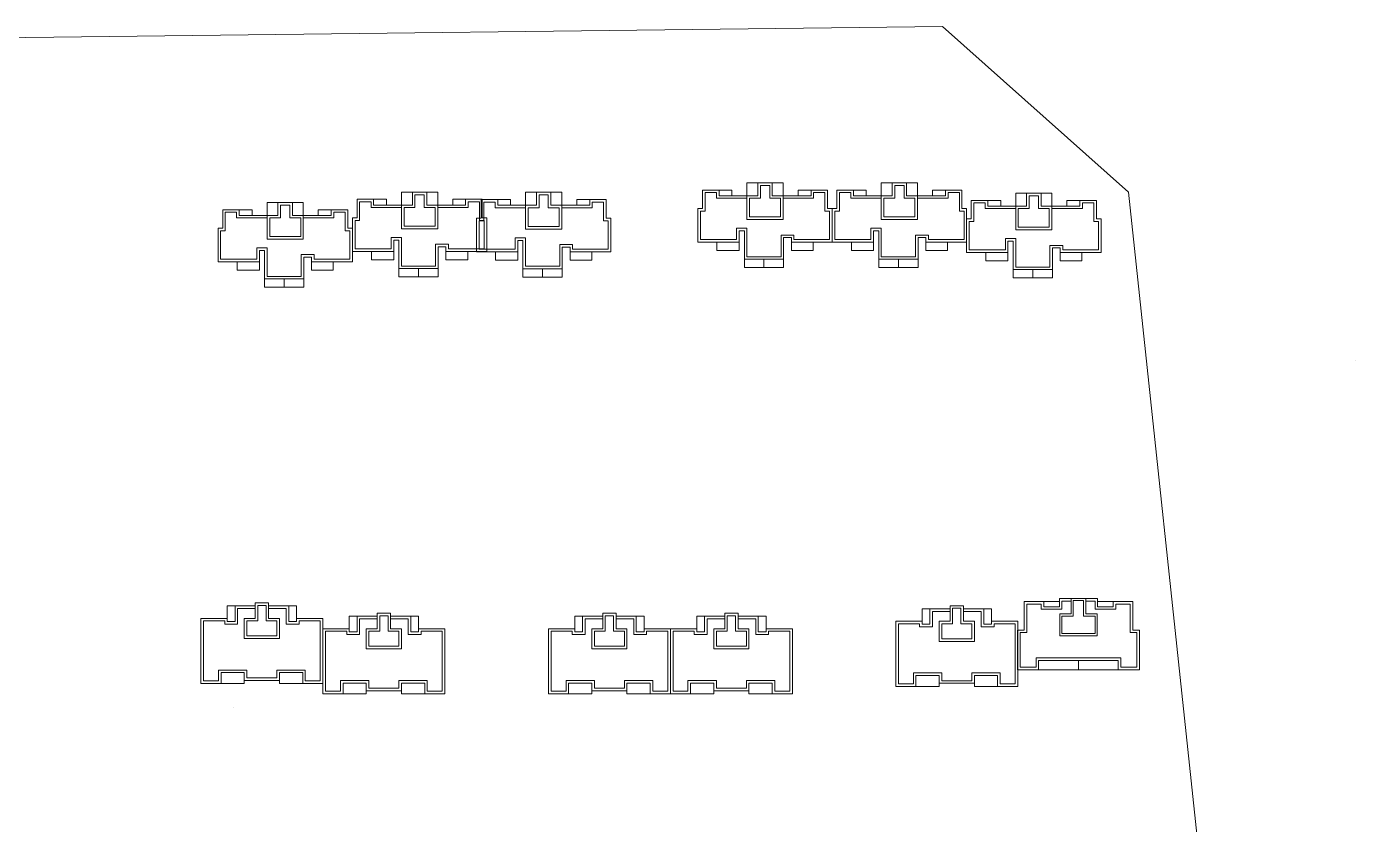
# Model space of a CAD drawing. Extents: x 65861 to 180383, y -19954 to 24543.
# Drawn here: x 122762 to 125333, y -10689 to -9145 of the extents above; entities that cross this region are included whole.
import ezdxf

# ---------------------------------------------------------------- set-up
doc = ezdxf.new("R2010")
doc.units = 0
doc.header["$LTSCALE"] = 1000
doc.header["$MEASUREMENT"] = 0
doc.layers.add('140', color=2, linetype='Continuous', lineweight=5)
doc.layers.add('DingDianTu', color=5, linetype='Continuous', lineweight=0)

# ---------------------------------------------------------------- blocks, each defined once
blk = doc.blocks.new('dafasfd')
at = {"layer": 'DingDianTu', "color": 7, "const_width": 100}
blk.add_lwpolyline([(36368038, 16363912), (36368954, 16361479), (36372042, 16362641), (36374261, 16356745), (36369114, 16354807), (36369537, 16353684), (36361113, 16350514), (36359352, 16355194), (36360288, 16355546), (36359830, 16356763), (36358894, 16356410), (36357556, 16359967)], close=True, dxfattribs=at)
for points in [[(36363546, 16362221), (36362876, 16363999), (36359039, 16362555), (36359708, 16360777)], [(36371734, 16355794), (36372686, 16353267), (36369878, 16352210), (36369350, 16353614)]]:
    blk.add_lwpolyline(points, dxfattribs=at)
at = {"layer": 'DingDianTu', "color": 7}
for points in [[(36369878, 16352210), (36361642, 16349110), (36361113, 16350514)], [(36368038, 16363912), (36371127, 16365074), (36372042, 16362641)]]:
    blk.add_lwpolyline(points, dxfattribs=at)
blk = doc.blocks.new('*E54')
at = {"layer": 'DingDianTu', "color": 7, "xscale": 0.001000002024510444, "yscale": 0.001000000163912773, "zscale": 0.001, "rotation": 339.3761177849276}
blk.add_blockref('dafasfd', (22613, -20413), dxfattribs=at)
blk = doc.blocks.new('*E53')
at = {"layer": 'DingDianTu', "color": 7, "xscale": 0.001000002024510444, "yscale": 0.001000000163912773, "zscale": 0.001, "rotation": 339.3761177849276}
blk.add_blockref('dafasfd', (22613, -20413), dxfattribs=at)

msp = doc.modelspace()

# ---------------------------------------------------------------- linework, layer by layer
at = {"layer": '140', "color": 7}
for p, q in [((124533.6, -9145.5), (120739.4, -9191.2)), ((124894, -9465.7), (124533.6, -9145.5)), ((124155.5, -9472.6), (124155.5, -9447.6)), ((124155.5, -9447.6), (124176.5, -9447.6)), ((124176.5, -9472.6), (124176.5, -9447.6)), ((124176.5, -9447.6), (124204.5, -9447.6)), ((124199.5, -9452.6), (124181.5, -9452.6)), ((124181.5, -9452.6), (124181.5, -9477.6)), ((124199.5, -9477.6), (124199.5, -9452.6)), ((124204.5, -9447.6), (124204.5, -9472.6)), ((124204.5, -9447.6), (124225.5, -9447.6)), ((124225.5, -9447.6), (124225.5, -9472.6)), ((124415.5, -9472.6), (124415.5, -9447.6)), ((124415.5, -9447.6), (124436.5, -9447.6)), ((124436.5, -9472.6), (124436.5, -9447.6)), ((124436.5, -9447.6), (124464.5, -9447.6)), ((124459.5, -9452.6), (124441.5, -9452.6)), ((124441.5, -9452.6), (124441.5, -9477.6)), ((124459.5, -9477.6), (124459.5, -9452.6)), ((124464.5, -9447.6), (124464.5, -9472.6)), ((124464.5, -9447.6), (124485.5, -9447.6)), ((124485.5, -9447.6), (124485.5, -9472.6)), ((123227.3, -9510.6), (123227.3, -9485.6)), ((123227.3, -9485.6), (123248.3, -9485.6)), ((123248.3, -9510.6), (123248.3, -9485.6)), ((123248.3, -9485.6), (123276.3, -9485.6)), ((123276.3, -9485.6), (123276.3, -9510.6)), ((123276.3, -9485.6), (123297.3, -9485.6)), ((123297.3, -9485.6), (123297.3, -9510.6)), ((123401.3, -9479.6), (123433.3, -9479.6)), ((123401.3, -9515.6), (123401.3, -9479.6)), ((123406.3, -9520.6), (123406.3, -9484.6)), ((123406.3, -9484.6), (123428.3, -9484.6)), ((123428.3, -9484.6), (123428.3, -9495.6)), ((123433.3, -9479.6), (123433.3, -9490.6)), ((123433.3, -9479.6), (123458.3, -9479.6)), ((123458.3, -9479.6), (123458.3, -9490.6)), ((123487.3, -9490.6), (123487.3, -9465.6)), ((123487.3, -9465.6), (123508.3, -9465.6)), ((123508.3, -9490.6), (123508.3, -9465.6)), ((123508.3, -9465.6), (123536.3, -9465.6)), ((123531.3, -9470.6), (123513.3, -9470.6)), ((123513.3, -9470.6), (123513.3, -9495.6)), ((123531.3, -9495.6), (123531.3, -9470.6)), ((123536.3, -9465.6), (123536.3, -9490.6)), ((123536.3, -9465.6), (123557.3, -9465.6)), ((123557.3, -9465.6), (123557.3, -9490.6)), ((123586.3, -9490.6), (123586.3, -9479.6)), ((123586.3, -9479.6), (123611.3, -9479.6)), ((123611.3, -9490.6), (123611.3, -9479.6)), ((123611.3, -9479.6), (123643.3, -9479.6)), ((123616.3, -9495.6), (123616.3, -9484.6)), ((123616.3, -9484.6), (123638.3, -9484.6)), ((123638.3, -9484.6), (123638.3, -9520.6)), ((123641.3, -9480), (123673.3, -9480)), ((123641.3, -9516), (123641.3, -9480)), ((123643.3, -9479.6), (123643.3, -9515.6)), ((123646.3, -9521), (123646.3, -9485)), ((123646.3, -9485), (123668.3, -9485)), ((123668.3, -9485), (123668.3, -9496)), ((123673.3, -9480), (123673.3, -9491)), ((123673.3, -9480), (123698.3, -9480)), ((123698.3, -9480), (123698.3, -9491)), ((123727.3, -9491), (123727.3, -9466)), ((123727.3, -9466), (123748.3, -9466)), ((123748.3, -9491), (123748.3, -9466)), ((123748.3, -9466), (123776.3, -9466)), ((123771.3, -9471), (123753.3, -9471)), ((123753.3, -9471), (123753.3, -9496)), ((123771.3, -9496), (123771.3, -9471)), ((123776.3, -9466), (123776.3, -9491)), ((123776.3, -9466), (123797.3, -9466)), ((123797.3, -9466), (123797.3, -9491)), ((123826.3, -9491), (123826.3, -9480)), ((123826.3, -9480), (123851.3, -9480)), ((123851.3, -9491), (123851.3, -9480)), ((123851.3, -9480), (123883.3, -9480)), ((123856.3, -9496), (123856.3, -9485)), ((123856.3, -9485), (123878.3, -9485)), ((123878.3, -9485), (123878.3, -9521)), ((123883.3, -9480), (123883.3, -9516)), ((124069.5, -9461.6), (124101.5, -9461.6)), ((124069.5, -9497.6), (124069.5, -9461.6)), ((124074.5, -9502.6), (124074.5, -9466.6)), ((124074.5, -9466.6), (124096.5, -9466.6)), ((124096.5, -9466.6), (124096.5, -9477.6)), ((124096.5, -9477.6), (124155.5, -9477.6)), ((124101.5, -9461.6), (124101.5, -9472.6)), ((124101.5, -9461.6), (124126.5, -9461.6)), ((124101.5, -9472.6), (124176.5, -9472.6)), ((124126.5, -9461.6), (124126.5, -9472.6)), ((124155.5, -9472.6), (124155.5, -9518.6)), ((124160.5, -9477.6), (124160.5, -9513.6)), ((124181.5, -9477.6), (124160.5, -9477.6)), ((124220.5, -9477.6), (124199.5, -9477.6)), ((124204.5, -9472.6), (124279.5, -9472.6)), ((124220.5, -9513.6), (124220.5, -9477.6)), ((124225.5, -9518.6), (124225.5, -9472.6)), ((124225.5, -9477.6), (124284.5, -9477.6)), ((124254.5, -9472.6), (124254.5, -9461.6)), ((124254.5, -9461.6), (124279.5, -9461.6)), ((124279.5, -9472.6), (124279.5, -9461.6)), ((124279.5, -9461.6), (124311.5, -9461.6)), ((124284.5, -9477.6), (124284.5, -9466.6)), ((124284.5, -9466.6), (124306.5, -9466.6)), ((124306.5, -9466.6), (124306.5, -9502.6)), ((124311.5, -9461.6), (124311.5, -9497.6)), ((124329.5, -9461.6), (124361.5, -9461.6)), ((124329.5, -9497.6), (124329.5, -9461.6)), ((124334.5, -9502.6), (124334.5, -9466.6)), ((124334.5, -9466.6), (124356.5, -9466.6)), ((124356.5, -9466.6), (124356.5, -9477.6)), ((124356.5, -9477.6), (124415.5, -9477.6)), ((124361.5, -9461.6), (124361.5, -9472.6)), ((124361.5, -9461.6), (124386.5, -9461.6)), ((124361.5, -9472.6), (124436.5, -9472.6)), ((124386.5, -9461.6), (124386.5, -9472.6)), ((124415.5, -9472.6), (124415.5, -9518.6)), ((124420.5, -9477.6), (124420.5, -9513.6)), ((124441.5, -9477.6), (124420.5, -9477.6)), ((124480.5, -9477.6), (124459.5, -9477.6)), ((124464.5, -9472.6), (124539.5, -9472.6)), ((124480.5, -9513.6), (124480.5, -9477.6)), ((124485.5, -9518.6), (124485.5, -9472.6)), ((124485.5, -9477.6), (124544.5, -9477.6)), ((124514.5, -9472.6), (124514.5, -9461.6)), ((124514.5, -9461.6), (124539.5, -9461.6)), ((124539.5, -9472.6), (124539.5, -9461.6)), ((124539.5, -9461.6), (124571.5, -9461.6)), ((124544.5, -9477.6), (124544.5, -9466.6)), ((124544.5, -9466.6), (124566.5, -9466.6)), ((124566.5, -9466.6), (124566.5, -9502.6)), ((124571.5, -9461.6), (124571.5, -9497.6)), ((124589.5, -9481.6), (124621.5, -9481.6)), ((124589.5, -9517.6), (124589.5, -9481.6)), ((124621.5, -9481.6), (124621.5, -9492.6)), ((124621.5, -9481.6), (124646.5, -9481.6)), ((124646.5, -9481.6), (124646.5, -9492.6)), ((124675.5, -9492.6), (124675.5, -9467.6)), ((124675.5, -9467.6), (124696.5, -9467.6)), ((124696.5, -9492.6), (124696.5, -9467.6)), ((124696.5, -9467.6), (124724.5, -9467.6)), ((124719.5, -9472.6), (124701.5, -9472.6)), ((124701.5, -9472.6), (124701.5, -9497.6)), ((124719.5, -9497.6), (124719.5, -9472.6)), ((124724.5, -9467.6), (124724.5, -9492.6)), ((124724.5, -9467.6), (124745.5, -9467.6)), ((124745.5, -9467.6), (124745.5, -9492.6)), ((124774.5, -9492.6), (124774.5, -9481.6)), ((124774.5, -9481.6), (124799.5, -9481.6)), ((124799.5, -9492.6), (124799.5, -9481.6)), ((124799.5, -9481.6), (124831.5, -9481.6)), ((124831.5, -9481.6), (124831.5, -9517.6)), ((125302.5, -13320), (124894, -9465.7)), ((123141.3, -9499.6), (123173.3, -9499.6)), ((123141.3, -9535.6), (123141.3, -9499.6)), ((123146.3, -9540.6), (123146.3, -9504.6)), ((123146.3, -9504.6), (123168.3, -9504.6)), ((123168.3, -9504.6), (123168.3, -9515.6)), ((123173.3, -9499.6), (123173.3, -9510.6)), ((123173.3, -9499.6), (123198.3, -9499.6)), ((123173.3, -9510.6), (123248.3, -9510.6)), ((123198.3, -9499.6), (123198.3, -9510.6)), ((123227.3, -9510.6), (123227.3, -9556.6)), ((123271.3, -9490.6), (123253.3, -9490.6)), ((123253.3, -9490.6), (123253.3, -9515.6)), ((123271.3, -9515.6), (123271.3, -9490.6)), ((123276.3, -9510.6), (123351.3, -9510.6)), ((123297.3, -9556.6), (123297.3, -9510.6)), ((123326.3, -9510.6), (123326.3, -9499.6)), ((123326.3, -9499.6), (123351.3, -9499.6)), ((123351.3, -9510.6), (123351.3, -9499.6)), ((123351.3, -9499.6), (123383.3, -9499.6)), ((123356.3, -9515.6), (123356.3, -9504.6)), ((123356.3, -9504.6), (123378.3, -9504.6)), ((123378.3, -9504.6), (123378.3, -9540.6)), ((123383.3, -9499.6), (123383.3, -9535.6)), ((123428.3, -9495.6), (123487.3, -9495.6)), ((123433.3, -9490.6), (123508.3, -9490.6)), ((123487.3, -9490.6), (123487.3, -9536.6)), ((123492.3, -9495.6), (123492.3, -9531.6)), ((123513.3, -9495.6), (123492.3, -9495.6)), ((123552.3, -9495.6), (123531.3, -9495.6)), ((123536.3, -9490.6), (123611.3, -9490.6)), ((123552.3, -9531.6), (123552.3, -9495.6)), ((123557.3, -9536.6), (123557.3, -9490.6)), ((123557.3, -9495.6), (123616.3, -9495.6)), ((123668.3, -9496), (123727.3, -9496)), ((123673.3, -9491), (123748.3, -9491)), ((123727.3, -9491), (123727.3, -9537)), ((123732.3, -9496), (123732.3, -9532)), ((123753.3, -9496), (123732.3, -9496)), ((123792.3, -9496), (123771.3, -9496)), ((123776.3, -9491), (123851.3, -9491)), ((123792.3, -9532), (123792.3, -9496)), ((123797.3, -9537), (123797.3, -9491)), ((123797.3, -9496), (123856.3, -9496)), ((124060.5, -9562.6), (124060.5, -9497.6)), ((124060.5, -9497.6), (124069.5, -9497.6)), ((124065.5, -9557.6), (124065.5, -9502.6)), ((124065.5, -9502.6), (124074.5, -9502.6)), ((124306.5, -9502.6), (124315.5, -9502.6)), ((124311.5, -9497.6), (124320.5, -9497.6)), ((124315.5, -9502.6), (124315.5, -9557.6)), ((124320.5, -9562.6), (124320.5, -9497.6)), ((124320.5, -9497.6), (124329.5, -9497.6)), ((124320.5, -9497.6), (124320.5, -9562.6)), ((124325.5, -9557.6), (124325.5, -9502.6)), ((124325.5, -9502.6), (124334.5, -9502.6)), ((124566.5, -9502.6), (124575.5, -9502.6)), ((124571.5, -9497.6), (124580.5, -9497.6)), ((124575.5, -9502.6), (124575.5, -9557.6)), ((124580.5, -9497.6), (124580.5, -9562.6)), ((124594.5, -9522.6), (124594.5, -9486.6)), ((124594.5, -9486.6), (124616.5, -9486.6)), ((124616.5, -9486.6), (124616.5, -9497.6)), ((124616.5, -9497.6), (124675.5, -9497.6)), ((124621.5, -9492.6), (124696.5, -9492.6)), ((124675.5, -9492.6), (124675.5, -9538.6)), ((124680.5, -9497.6), (124680.5, -9533.6)), ((124701.5, -9497.6), (124680.5, -9497.6)), ((124740.5, -9497.6), (124719.5, -9497.6)), ((124724.5, -9492.6), (124799.5, -9492.6)), ((124740.5, -9533.6), (124740.5, -9497.6)), ((124745.5, -9538.6), (124745.5, -9492.6)), ((124745.5, -9497.6), (124804.5, -9497.6)), ((124804.5, -9497.6), (124804.5, -9486.6)), ((124804.5, -9486.6), (124826.5, -9486.6)), ((124826.5, -9486.6), (124826.5, -9522.6)), ((123132.3, -9600.6), (123132.3, -9535.6)), ((123132.3, -9535.6), (123141.3, -9535.6)), ((123168.3, -9515.6), (123227.3, -9515.6)), ((123232.3, -9515.6), (123232.3, -9551.6)), ((123253.3, -9515.6), (123232.3, -9515.6)), ((123292.3, -9515.6), (123271.3, -9515.6)), ((123292.3, -9551.6), (123292.3, -9515.6)), ((123297.3, -9515.6), (123356.3, -9515.6)), ((123383.3, -9535.6), (123392.3, -9535.6)), ((123392.3, -9580.6), (123392.3, -9515.6)), ((123392.3, -9515.6), (123401.3, -9515.6)), ((123392.3, -9535.6), (123392.3, -9600.6)), ((123397.3, -9575.6), (123397.3, -9520.6)), ((123397.3, -9520.6), (123406.3, -9520.6)), ((123487.3, -9536.6), (123557.3, -9536.6)), ((123492.3, -9531.6), (123552.3, -9531.6)), ((123632.3, -9581), (123632.3, -9516)), ((123632.3, -9516), (123641.3, -9516)), ((123637.3, -9576), (123637.3, -9521)), ((123637.3, -9521), (123646.3, -9521)), ((123638.3, -9520.6), (123647.3, -9520.6)), ((123643.3, -9515.6), (123652.3, -9515.6)), ((123647.3, -9520.6), (123647.3, -9575.6)), ((123652.3, -9515.6), (123652.3, -9580.6)), ((123727.3, -9537), (123797.3, -9537)), ((123732.3, -9532), (123792.3, -9532)), ((123878.3, -9521), (123887.3, -9521)), ((123883.3, -9516), (123892.3, -9516)), ((123887.3, -9521), (123887.3, -9576)), ((123892.3, -9516), (123892.3, -9581)), ((124155.5, -9535.6), (124135.5, -9535.6)), ((124135.5, -9535.6), (124135.5, -9557.6)), ((124155.5, -9518.6), (124225.5, -9518.6)), ((124155.5, -9590.6), (124155.5, -9535.6)), ((124160.5, -9513.6), (124220.5, -9513.6)), ((124415.5, -9535.6), (124395.5, -9535.6)), ((124395.5, -9535.6), (124395.5, -9557.6)), ((124415.5, -9518.6), (124485.5, -9518.6)), ((124415.5, -9590.6), (124415.5, -9535.6)), ((124420.5, -9513.6), (124480.5, -9513.6)), ((124580.5, -9582.6), (124580.5, -9517.6)), ((124580.5, -9517.6), (124589.5, -9517.6)), ((124585.5, -9577.6), (124585.5, -9522.6)), ((124585.5, -9522.6), (124594.5, -9522.6)), ((124680.5, -9533.6), (124740.5, -9533.6)), ((124826.5, -9522.6), (124835.5, -9522.6)), ((124831.5, -9517.6), (124840.5, -9517.6)), ((124835.5, -9522.6), (124835.5, -9577.6)), ((124840.5, -9517.6), (124840.5, -9582.6)), ((123137.3, -9595.6), (123137.3, -9540.6)), ((123137.3, -9540.6), (123146.3, -9540.6)), ((123227.3, -9556.6), (123297.3, -9556.6)), ((123232.3, -9551.6), (123292.3, -9551.6)), ((123378.3, -9540.6), (123387.3, -9540.6)), ((123387.3, -9540.6), (123387.3, -9595.6)), ((123487.3, -9553.6), (123467.3, -9553.6)), ((123467.3, -9553.6), (123467.3, -9575.6)), ((123482.3, -9558.6), (123472.3, -9558.6)), ((123472.3, -9558.6), (123472.3, -9580.6)), ((123482.3, -9613.6), (123482.3, -9558.6)), ((123487.3, -9608.6), (123487.3, -9553.6)), ((123727.3, -9554), (123707.3, -9554)), ((123707.3, -9554), (123707.3, -9576)), ((123722.3, -9559), (123712.3, -9559)), ((123712.3, -9559), (123712.3, -9581)), ((123722.3, -9614), (123722.3, -9559)), ((123727.3, -9609), (123727.3, -9554)), ((124140.5, -9562.6), (124060.5, -9562.6)), ((124135.5, -9557.6), (124065.5, -9557.6)), ((124097.5, -9562.6), (124097.5, -9578.6)), ((124150.5, -9540.6), (124140.5, -9540.6)), ((124140.5, -9540.6), (124140.5, -9562.6)), ((124140.5, -9578.6), (124140.5, -9562.6)), ((124150.5, -9595.6), (124150.5, -9540.6)), ((124246.5, -9548.6), (124221.5, -9548.6)), ((124221.5, -9548.6), (124221.5, -9590.6)), ((124241.5, -9553.6), (124226.5, -9553.6)), ((124226.5, -9553.6), (124226.5, -9595.6)), ((124241.5, -9562.6), (124241.5, -9553.6)), ((124320.5, -9562.6), (124241.5, -9562.6)), ((124241.5, -9578.6), (124241.5, -9562.6)), ((124246.5, -9557.6), (124246.5, -9548.6)), ((124315.5, -9557.6), (124246.5, -9557.6)), ((124283.5, -9562.6), (124283.5, -9578.6)), ((124400.5, -9562.6), (124320.5, -9562.6)), ((124395.5, -9557.6), (124325.5, -9557.6)), ((124357.5, -9562.6), (124357.5, -9578.6)), ((124410.5, -9540.6), (124400.5, -9540.6)), ((124400.5, -9540.6), (124400.5, -9562.6)), ((124400.5, -9578.6), (124400.5, -9562.6)), ((124410.5, -9595.6), (124410.5, -9540.6)), ((124506.5, -9548.6), (124481.5, -9548.6)), ((124481.5, -9548.6), (124481.5, -9590.6)), ((124501.5, -9553.6), (124486.5, -9553.6)), ((124486.5, -9553.6), (124486.5, -9595.6)), ((124501.5, -9562.6), (124501.5, -9553.6)), ((124580.5, -9562.6), (124501.5, -9562.6)), ((124501.5, -9578.6), (124501.5, -9562.6)), ((124506.5, -9557.6), (124506.5, -9548.6)), ((124575.5, -9557.6), (124506.5, -9557.6)), ((124543.5, -9562.6), (124543.5, -9578.6)), ((124675.5, -9555.6), (124655.5, -9555.6)), ((124655.5, -9555.6), (124655.5, -9577.6)), ((124670.5, -9560.6), (124660.5, -9560.6)), ((124660.5, -9560.6), (124660.5, -9582.6)), ((124670.5, -9615.6), (124670.5, -9560.6)), ((124675.5, -9538.6), (124745.5, -9538.6)), ((124675.5, -9610.6), (124675.5, -9555.6)), ((123227.3, -9573.6), (123207.3, -9573.6)), ((123207.3, -9573.6), (123207.3, -9595.6)), ((123222.3, -9578.6), (123212.3, -9578.6)), ((123212.3, -9578.6), (123212.3, -9600.6)), ((123222.3, -9633.6), (123222.3, -9578.6)), ((123227.3, -9628.6), (123227.3, -9573.6)), ((123318.3, -9586.6), (123293.3, -9586.6)), ((123293.3, -9586.6), (123293.3, -9628.6)), ((123318.3, -9595.6), (123318.3, -9586.6)), ((123472.3, -9580.6), (123392.3, -9580.6)), ((123467.3, -9575.6), (123397.3, -9575.6)), ((123429.3, -9580.6), (123429.3, -9596.6)), ((123472.3, -9596.6), (123472.3, -9580.6)), ((123578.3, -9566.6), (123553.3, -9566.6)), ((123553.3, -9566.6), (123553.3, -9608.6)), ((123573.3, -9571.6), (123558.3, -9571.6)), ((123558.3, -9571.6), (123558.3, -9613.6)), ((123573.3, -9580.6), (123573.3, -9571.6)), ((123652.3, -9580.6), (123573.3, -9580.6)), ((123573.3, -9596.6), (123573.3, -9580.6)), ((123578.3, -9575.6), (123578.3, -9566.6)), ((123647.3, -9575.6), (123578.3, -9575.6)), ((123615.3, -9580.6), (123615.3, -9596.6)), ((123712.3, -9581), (123632.3, -9581)), ((123707.3, -9576), (123637.3, -9576)), ((123669.3, -9581), (123669.3, -9597)), ((123712.3, -9597), (123712.3, -9581)), ((123818.3, -9567), (123793.3, -9567)), ((123793.3, -9567), (123793.3, -9609)), ((123813.3, -9572), (123798.3, -9572)), ((123798.3, -9572), (123798.3, -9614)), ((123813.3, -9581), (123813.3, -9572)), ((123892.3, -9581), (123813.3, -9581)), ((123813.3, -9597), (123813.3, -9581)), ((123818.3, -9576), (123818.3, -9567)), ((123887.3, -9576), (123818.3, -9576)), ((123855.3, -9581), (123855.3, -9597)), ((124097.5, -9578.6), (124140.5, -9578.6)), ((124283.5, -9578.6), (124241.5, -9578.6)), ((124357.5, -9578.6), (124400.5, -9578.6)), ((124543.5, -9578.6), (124501.5, -9578.6)), ((124660.5, -9582.6), (124580.5, -9582.6)), ((124655.5, -9577.6), (124585.5, -9577.6)), ((124617.5, -9582.6), (124617.5, -9598.6)), ((124660.5, -9598.6), (124660.5, -9582.6)), ((124766.5, -9568.6), (124741.5, -9568.6)), ((124741.5, -9568.6), (124741.5, -9610.6)), ((124761.5, -9573.6), (124746.5, -9573.6)), ((124746.5, -9573.6), (124746.5, -9615.6)), ((124761.5, -9582.6), (124761.5, -9573.6)), ((124840.5, -9582.6), (124761.5, -9582.6)), ((124761.5, -9598.6), (124761.5, -9582.6)), ((124766.5, -9577.6), (124766.5, -9568.6)), ((124835.5, -9577.6), (124766.5, -9577.6)), ((124803.5, -9582.6), (124803.5, -9598.6)), ((123212.3, -9600.6), (123132.3, -9600.6)), ((123207.3, -9595.6), (123137.3, -9595.6)), ((123169.3, -9600.6), (123169.3, -9616.6)), ((123212.3, -9616.6), (123212.3, -9600.6)), ((123313.3, -9591.6), (123298.3, -9591.6)), ((123298.3, -9591.6), (123298.3, -9633.6)), ((123313.3, -9600.6), (123313.3, -9591.6)), ((123392.3, -9600.6), (123313.3, -9600.6)), ((123313.3, -9616.6), (123313.3, -9600.6)), ((123387.3, -9595.6), (123318.3, -9595.6)), ((123355.3, -9600.6), (123355.3, -9616.6)), ((123429.3, -9596.6), (123472.3, -9596.6)), ((123558.3, -9613.6), (123482.3, -9613.6)), ((123482.3, -9629.6), (123482.3, -9613.6)), ((123553.3, -9608.6), (123487.3, -9608.6)), ((123520.3, -9613.6), (123520.3, -9629.6)), ((123558.3, -9613.6), (123558.3, -9629.6)), ((123615.3, -9596.6), (123573.3, -9596.6)), ((123669.3, -9597), (123712.3, -9597)), ((123798.3, -9614), (123722.3, -9614)), ((123722.3, -9630), (123722.3, -9614)), ((123793.3, -9609), (123727.3, -9609)), ((123760.3, -9614), (123760.3, -9630)), ((123798.3, -9614), (123798.3, -9630)), ((123855.3, -9597), (123813.3, -9597)), ((124226.5, -9595.6), (124150.5, -9595.6)), ((124150.5, -9611.6), (124150.5, -9595.6)), ((124226.5, -9611.6), (124150.5, -9611.6)), ((124221.5, -9590.6), (124155.5, -9590.6)), ((124188.5, -9595.6), (124188.5, -9611.6)), ((124226.5, -9595.6), (124226.5, -9611.6)), ((124486.5, -9595.6), (124410.5, -9595.6)), ((124410.5, -9611.6), (124410.5, -9595.6)), ((124486.5, -9611.6), (124410.5, -9611.6)), ((124481.5, -9590.6), (124415.5, -9590.6)), ((124448.5, -9595.6), (124448.5, -9611.6)), ((124486.5, -9595.6), (124486.5, -9611.6)), ((124617.5, -9598.6), (124660.5, -9598.6)), ((124741.5, -9610.6), (124675.5, -9610.6)), ((124803.5, -9598.6), (124761.5, -9598.6)), ((123169.3, -9616.6), (123212.3, -9616.6)), ((123298.3, -9633.6), (123222.3, -9633.6)), ((123222.3, -9649.6), (123222.3, -9633.6)), ((123293.3, -9628.6), (123227.3, -9628.6)), ((123260.3, -9633.6), (123260.3, -9649.6)), ((123298.3, -9633.6), (123298.3, -9649.6)), ((123355.3, -9616.6), (123313.3, -9616.6)), ((123558.3, -9629.6), (123482.3, -9629.6)), ((123798.3, -9630), (123722.3, -9630)), ((124746.5, -9615.6), (124670.5, -9615.6)), ((124670.5, -9631.6), (124670.5, -9615.6)), ((124746.5, -9631.6), (124670.5, -9631.6)), ((124708.5, -9615.6), (124708.5, -9631.6)), ((124746.5, -9615.6), (124746.5, -9631.6)), ((123298.3, -9649.6), (123222.3, -9649.6)), ((124759.9, -10267.6), (124759.9, -10251.6)), ((124759.9, -10251.6), (124833.9, -10251.6)), ((124764.9, -10272.6), (124764.9, -10256.6)), ((124764.9, -10256.6), (124782.9, -10256.6)), ((124782.9, -10251.6), (124782.9, -10281.6)), ((124786.9, -10255.6), (124786.9, -10285.6)), ((124806.9, -10255.6), (124786.9, -10255.6)), ((124806.9, -10285.6), (124806.9, -10255.6)), ((124810.9, -10281.6), (124810.9, -10251.6)), ((124810.9, -10256.6), (124828.9, -10256.6)), ((124828.9, -10256.6), (124828.9, -10272.6)), ((124833.9, -10251.6), (124833.9, -10267.6)), ((123150.2, -10290.1), (123150.2, -10266.1)), ((123150.2, -10266.1), (123165.2, -10266.1)), ((123204.2, -10266.1), (123165.2, -10266.1)), ((123165.2, -10266.1), (123165.2, -10296.1)), ((123204.2, -10271.1), (123170.2, -10271.1)), ((123170.2, -10271.1), (123170.2, -10301.1)), ((123230.2, -10260.1), (123204.2, -10260.1)), ((123204.2, -10260.1), (123204.2, -10266.1)), ((123204.2, -10266.1), (123204.2, -10290.1)), ((123225.2, -10265.1), (123209.2, -10265.1)), ((123209.2, -10265.1), (123209.2, -10266.1)), ((123209.2, -10266.1), (123209.2, -10295.1)), ((123225.2, -10295.1), (123225.2, -10265.1)), ((123230.2, -10266.1), (123230.2, -10260.1)), ((123230.2, -10290.1), (123230.2, -10260.1)), ((123269.2, -10266.1), (123230.2, -10266.1)), ((123264.2, -10271.1), (123230.2, -10271.1)), ((123264.2, -10301.1), (123264.2, -10271.1)), ((123269.2, -10296.1), (123269.2, -10266.1)), ((123284.2, -10266.1), (123269.2, -10266.1)), ((123284.2, -10290.1), (123284.2, -10266.1)), ((123466.2, -10280.1), (123440.2, -10280.1)), ((123440.2, -10280.1), (123440.2, -10286.1)), ((123466.2, -10286.1), (123466.2, -10280.1)), ((123466.2, -10310.1), (123466.2, -10280.1)), ((123902.5, -10280.1), (123876.5, -10280.1)), ((123876.5, -10280.1), (123876.5, -10286.1)), ((123902.5, -10286.1), (123902.5, -10280.1)), ((123902.5, -10310.1), (123902.5, -10280.1)), ((124138.5, -10280.1), (124112.5, -10280.1)), ((124112.5, -10280.1), (124112.5, -10286.1)), ((124138.5, -10286.1), (124138.5, -10280.1)), ((124138.5, -10310.1), (124138.5, -10280.1)), ((124494.5, -10295.6), (124494.5, -10271.6)), ((124494.5, -10271.6), (124509.5, -10271.6)), ((124548.5, -10271.6), (124509.5, -10271.6)), ((124509.5, -10271.6), (124509.5, -10301.6)), ((124548.5, -10276.6), (124514.5, -10276.6)), ((124514.5, -10276.6), (124514.5, -10306.6)), ((124574.5, -10265.6), (124548.5, -10265.6)), ((124548.5, -10265.6), (124548.5, -10271.6)), ((124548.5, -10271.6), (124548.5, -10295.6)), ((124569.5, -10270.6), (124553.5, -10270.6)), ((124553.5, -10270.6), (124553.5, -10271.6)), ((124553.5, -10271.6), (124553.5, -10300.6)), ((124569.5, -10300.6), (124569.5, -10270.6)), ((124574.5, -10271.6), (124574.5, -10265.6)), ((124574.5, -10295.6), (124574.5, -10265.6)), ((124613.5, -10271.6), (124574.5, -10271.6)), ((124608.5, -10276.6), (124574.5, -10276.6)), ((124608.5, -10306.6), (124608.5, -10276.6)), ((124613.5, -10301.6), (124613.5, -10271.6)), ((124628.5, -10271.6), (124613.5, -10271.6)), ((124628.5, -10295.6), (124628.5, -10271.6)), ((124691.9, -10312.6), (124691.9, -10257.6)), ((124691.9, -10257.6), (124729.9, -10257.6)), ((124696.9, -10317.6), (124696.9, -10262.6)), ((124696.9, -10262.6), (124724.9, -10262.6)), ((124724.9, -10262.6), (124724.9, -10272.6)), ((124724.9, -10272.6), (124764.9, -10272.6)), ((124727.9, -10257.6), (124729.9, -10257.6)), ((124729.9, -10257.6), (124729.9, -10267.6)), ((124729.9, -10257.6), (124759.9, -10257.6)), ((124729.9, -10267.6), (124759.9, -10267.6)), ((124782.9, -10281.6), (124760.9, -10281.6)), ((124760.9, -10281.6), (124760.9, -10323.6)), ((124832.9, -10281.6), (124810.9, -10281.6)), ((124828.9, -10272.6), (124868.9, -10272.6)), ((124832.9, -10323.6), (124832.9, -10281.6)), ((124863.9, -10257.6), (124833.9, -10257.6)), ((124833.9, -10267.6), (124863.9, -10267.6)), ((124863.9, -10267.6), (124863.9, -10257.6)), ((124863.9, -10257.6), (124901.9, -10257.6)), ((124868.9, -10272.6), (124868.9, -10262.6)), ((124868.9, -10262.6), (124896.9, -10262.6)), ((124896.9, -10262.6), (124896.9, -10317.6)), ((124901.9, -10257.6), (124901.9, -10312.6)), ((123132.2, -10290.1), (123099.2, -10290.1)), ((123099.2, -10290.1), (123099.2, -10416.1)), ((123132.2, -10295.1), (123104.2, -10295.1)), ((123104.2, -10295.1), (123104.2, -10411.1)), ((123150.2, -10290.1), (123132.2, -10290.1)), ((123145.2, -10295.1), (123132.2, -10295.1)), ((123145.2, -10301.1), (123145.2, -10295.1)), ((123170.2, -10301.1), (123145.2, -10301.1)), ((123150.2, -10296.1), (123150.2, -10290.1)), ((123165.2, -10296.1), (123150.2, -10296.1)), ((123204.2, -10290.1), (123183.2, -10290.1)), ((123183.2, -10290.1), (123183.2, -10329.1)), ((123209.2, -10295.1), (123188.2, -10295.1)), ((123188.2, -10295.1), (123188.2, -10324.1)), ((123246.2, -10295.1), (123225.2, -10295.1)), ((123251.2, -10290.1), (123230.2, -10290.1)), ((123246.2, -10324.1), (123246.2, -10295.1)), ((123251.2, -10329.1), (123251.2, -10290.1)), ((123289.2, -10301.1), (123264.2, -10301.1)), ((123284.2, -10296.1), (123269.2, -10296.1)), ((123302.2, -10290.1), (123284.2, -10290.1)), ((123284.2, -10290.1), (123284.2, -10296.1)), ((123302.2, -10295.1), (123289.2, -10295.1)), ((123289.2, -10295.1), (123289.2, -10301.1)), ((123335.2, -10290.1), (123302.2, -10290.1)), ((123330.2, -10295.1), (123302.2, -10295.1)), ((123330.2, -10411.1), (123330.2, -10295.1)), ((123335.2, -10416.1), (123335.2, -10290.1)), ((123386.2, -10310.1), (123386.2, -10286.1)), ((123386.2, -10286.1), (123401.2, -10286.1)), ((123440.2, -10286.1), (123401.2, -10286.1)), ((123401.2, -10286.1), (123401.2, -10316.1)), ((123440.2, -10291.1), (123406.2, -10291.1)), ((123406.2, -10291.1), (123406.2, -10321.1)), ((123440.2, -10286.1), (123440.2, -10310.1)), ((123461.2, -10285.1), (123445.2, -10285.1)), ((123445.2, -10285.1), (123445.2, -10286.1)), ((123445.2, -10286.1), (123445.2, -10315.1)), ((123461.2, -10315.1), (123461.2, -10285.1)), ((123505.2, -10286.1), (123466.2, -10286.1)), ((123500.2, -10291.1), (123466.2, -10291.1)), ((123500.2, -10321.1), (123500.2, -10291.1)), ((123505.2, -10316.1), (123505.2, -10286.1)), ((123520.2, -10286.1), (123505.2, -10286.1)), ((123520.2, -10310.1), (123520.2, -10286.1)), ((123822.5, -10310.1), (123822.5, -10286.1)), ((123822.5, -10286.1), (123837.5, -10286.1)), ((123876.5, -10286.1), (123837.5, -10286.1)), ((123837.5, -10286.1), (123837.5, -10316.1)), ((123876.5, -10291.1), (123842.5, -10291.1)), ((123842.5, -10291.1), (123842.5, -10321.1)), ((123876.5, -10286.1), (123876.5, -10310.1)), ((123897.5, -10285.1), (123881.5, -10285.1)), ((123881.5, -10285.1), (123881.5, -10286.1)), ((123881.5, -10286.1), (123881.5, -10315.1)), ((123897.5, -10315.1), (123897.5, -10285.1)), ((123941.5, -10286.1), (123902.5, -10286.1)), ((123936.5, -10291.1), (123902.5, -10291.1)), ((123936.5, -10321.1), (123936.5, -10291.1)), ((123941.5, -10316.1), (123941.5, -10286.1)), ((123956.5, -10286.1), (123941.5, -10286.1)), ((123956.5, -10310.1), (123956.5, -10286.1)), ((124058.5, -10310.1), (124058.5, -10286.1)), ((124058.5, -10286.1), (124073.5, -10286.1)), ((124112.5, -10286.1), (124073.5, -10286.1)), ((124073.5, -10286.1), (124073.5, -10316.1)), ((124112.5, -10291.1), (124078.5, -10291.1)), ((124078.5, -10291.1), (124078.5, -10321.1)), ((124112.5, -10286.1), (124112.5, -10310.1)), ((124133.5, -10285.1), (124117.5, -10285.1)), ((124117.5, -10285.1), (124117.5, -10286.1)), ((124117.5, -10286.1), (124117.5, -10315.1)), ((124133.5, -10315.1), (124133.5, -10285.1)), ((124177.5, -10286.1), (124138.5, -10286.1)), ((124172.5, -10291.1), (124138.5, -10291.1)), ((124172.5, -10321.1), (124172.5, -10291.1)), ((124177.5, -10316.1), (124177.5, -10286.1)), ((124192.5, -10286.1), (124177.5, -10286.1)), ((124192.5, -10310.1), (124192.5, -10286.1)), ((124476.5, -10295.6), (124443.5, -10295.6)), ((124443.5, -10295.6), (124443.5, -10421.6)), ((124476.5, -10300.6), (124448.5, -10300.6)), ((124448.5, -10300.6), (124448.5, -10416.6)), ((124494.5, -10295.6), (124476.5, -10295.6)), ((124489.5, -10300.6), (124476.5, -10300.6)), ((124489.5, -10306.6), (124489.5, -10300.6)), ((124514.5, -10306.6), (124489.5, -10306.6)), ((124494.5, -10301.6), (124494.5, -10295.6)), ((124509.5, -10301.6), (124494.5, -10301.6)), ((124548.5, -10295.6), (124527.5, -10295.6)), ((124527.5, -10295.6), (124527.5, -10334.6)), ((124553.5, -10300.6), (124532.5, -10300.6)), ((124532.5, -10300.6), (124532.5, -10329.6)), ((124590.5, -10300.6), (124569.5, -10300.6)), ((124595.5, -10295.6), (124574.5, -10295.6)), ((124590.5, -10329.6), (124590.5, -10300.6)), ((124595.5, -10334.6), (124595.5, -10295.6)), ((124633.5, -10306.6), (124608.5, -10306.6)), ((124628.5, -10301.6), (124613.5, -10301.6)), ((124646.5, -10295.6), (124628.5, -10295.6)), ((124628.5, -10295.6), (124628.5, -10301.6)), ((124646.5, -10300.6), (124633.5, -10300.6)), ((124633.5, -10300.6), (124633.5, -10306.6)), ((124679.5, -10295.6), (124646.5, -10295.6)), ((124674.5, -10300.6), (124646.5, -10300.6)), ((124674.5, -10416.6), (124674.5, -10300.6)), ((124679.5, -10421.6), (124679.5, -10295.6)), ((124786.9, -10285.6), (124764.9, -10285.6)), ((124764.9, -10285.6), (124764.9, -10319.6)), ((124828.9, -10285.6), (124806.9, -10285.6)), ((124828.9, -10319.6), (124828.9, -10285.6)), ((123183.2, -10329.1), (123251.2, -10329.1)), ((123188.2, -10324.1), (123246.2, -10324.1)), ((123368.2, -10310.1), (123335.2, -10310.1)), ((123335.2, -10310.1), (123335.2, -10436.1)), ((123368.2, -10315.1), (123340.2, -10315.1)), ((123340.2, -10315.1), (123340.2, -10431.1)), ((123386.2, -10310.1), (123368.2, -10310.1)), ((123381.2, -10315.1), (123368.2, -10315.1)), ((123381.2, -10321.1), (123381.2, -10315.1)), ((123406.2, -10321.1), (123381.2, -10321.1)), ((123386.2, -10316.1), (123386.2, -10310.1)), ((123401.2, -10316.1), (123386.2, -10316.1)), ((123440.2, -10310.1), (123419.2, -10310.1)), ((123419.2, -10310.1), (123419.2, -10349.1)), ((123445.2, -10315.1), (123424.2, -10315.1)), ((123424.2, -10315.1), (123424.2, -10344.1)), ((123482.2, -10315.1), (123461.2, -10315.1)), ((123487.2, -10310.1), (123466.2, -10310.1)), ((123482.2, -10344.1), (123482.2, -10315.1)), ((123487.2, -10349.1), (123487.2, -10310.1)), ((123525.2, -10321.1), (123500.2, -10321.1)), ((123520.2, -10316.1), (123505.2, -10316.1)), ((123538.2, -10310.1), (123520.2, -10310.1)), ((123520.2, -10310.1), (123520.2, -10316.1)), ((123538.2, -10315.1), (123525.2, -10315.1)), ((123525.2, -10315.1), (123525.2, -10321.1)), ((123571.2, -10310.1), (123538.2, -10310.1)), ((123566.2, -10315.1), (123538.2, -10315.1)), ((123566.2, -10431.1), (123566.2, -10315.1)), ((123571.2, -10436.1), (123571.2, -10310.1)), ((123804.5, -10310.1), (123771.5, -10310.1)), ((123771.5, -10310.1), (123771.5, -10436.1)), ((123804.5, -10315.1), (123776.5, -10315.1)), ((123776.5, -10315.1), (123776.5, -10431.1)), ((123822.5, -10310.1), (123804.5, -10310.1)), ((123817.5, -10315.1), (123804.5, -10315.1)), ((123817.5, -10321.1), (123817.5, -10315.1)), ((123842.5, -10321.1), (123817.5, -10321.1)), ((123822.5, -10316.1), (123822.5, -10310.1)), ((123837.5, -10316.1), (123822.5, -10316.1)), ((123876.5, -10310.1), (123855.5, -10310.1)), ((123855.5, -10310.1), (123855.5, -10349.1)), ((123881.5, -10315.1), (123860.5, -10315.1)), ((123860.5, -10315.1), (123860.5, -10344.1)), ((123918.5, -10315.1), (123897.5, -10315.1)), ((123923.5, -10310.1), (123902.5, -10310.1)), ((123918.5, -10344.1), (123918.5, -10315.1)), ((123923.5, -10349.1), (123923.5, -10310.1)), ((123961.5, -10321.1), (123936.5, -10321.1)), ((123956.5, -10316.1), (123941.5, -10316.1)), ((123974.5, -10310.1), (123956.5, -10310.1)), ((123956.5, -10310.1), (123956.5, -10316.1)), ((123974.5, -10315.1), (123961.5, -10315.1)), ((123961.5, -10315.1), (123961.5, -10321.1)), ((124007.5, -10310.1), (123974.5, -10310.1)), ((124002.5, -10315.1), (123974.5, -10315.1)), ((124002.5, -10431.1), (124002.5, -10315.1)), ((124040.5, -10310.1), (124007.5, -10310.1)), ((124007.5, -10310.1), (124007.5, -10436.1)), ((124007.5, -10436.1), (124007.5, -10310.1)), ((124040.5, -10315.1), (124012.5, -10315.1)), ((124012.5, -10315.1), (124012.5, -10431.1)), ((124058.5, -10310.1), (124040.5, -10310.1)), ((124053.5, -10315.1), (124040.5, -10315.1)), ((124053.5, -10321.1), (124053.5, -10315.1)), ((124078.5, -10321.1), (124053.5, -10321.1)), ((124058.5, -10316.1), (124058.5, -10310.1)), ((124073.5, -10316.1), (124058.5, -10316.1)), ((124112.5, -10310.1), (124091.5, -10310.1)), ((124091.5, -10310.1), (124091.5, -10349.1)), ((124117.5, -10315.1), (124096.5, -10315.1)), ((124096.5, -10315.1), (124096.5, -10344.1)), ((124154.5, -10315.1), (124133.5, -10315.1)), ((124159.5, -10310.1), (124138.5, -10310.1)), ((124154.5, -10344.1), (124154.5, -10315.1)), ((124159.5, -10349.1), (124159.5, -10310.1)), ((124197.5, -10321.1), (124172.5, -10321.1)), ((124192.5, -10316.1), (124177.5, -10316.1)), ((124210.5, -10310.1), (124192.5, -10310.1)), ((124192.5, -10310.1), (124192.5, -10316.1)), ((124210.5, -10315.1), (124197.5, -10315.1)), ((124197.5, -10315.1), (124197.5, -10321.1)), ((124243.5, -10310.1), (124210.5, -10310.1)), ((124238.5, -10315.1), (124210.5, -10315.1)), ((124238.5, -10431.1), (124238.5, -10315.1)), ((124243.5, -10436.1), (124243.5, -10310.1)), ((124532.5, -10329.6), (124590.5, -10329.6)), ((124678.9, -10389.6), (124678.9, -10312.6)), ((124678.9, -10312.6), (124691.9, -10312.6)), ((124683.9, -10384.6), (124683.9, -10317.6)), ((124683.9, -10317.6), (124696.9, -10317.6)), ((124760.9, -10322.6), (124760.9, -10323.6)), ((124760.9, -10323.6), (124832.9, -10323.6)), ((124764.9, -10319.6), (124828.9, -10319.6)), ((124831.9, -10323.6), (124832.9, -10323.6)), ((124896.9, -10317.6), (124909.9, -10317.6)), ((124901.9, -10312.6), (124914.9, -10312.6)), ((124909.9, -10317.6), (124909.9, -10384.6)), ((124914.9, -10312.6), (124914.9, -10389.6)), ((123419.2, -10349.1), (123487.2, -10349.1)), ((123424.2, -10344.1), (123482.2, -10344.1)), ((123855.5, -10349.1), (123923.5, -10349.1)), ((123860.5, -10344.1), (123918.5, -10344.1)), ((124091.5, -10349.1), (124159.5, -10349.1)), ((124096.5, -10344.1), (124154.5, -10344.1)), ((124527.5, -10334.6), (124595.5, -10334.6)), ((124714.9, -10384.6), (124683.9, -10384.6)), ((124796.9, -10366.6), (124714.9, -10366.6)), ((124714.9, -10366.6), (124714.9, -10384.6)), ((124796.9, -10371.6), (124719.9, -10371.6)), ((124719.9, -10371.6), (124719.9, -10389.6)), ((124878.9, -10366.6), (124796.9, -10366.6)), ((124873.9, -10371.6), (124796.9, -10371.6)), ((124796.9, -10371.6), (124796.9, -10389.6)), ((124873.9, -10389.6), (124873.9, -10371.6)), ((124878.9, -10384.6), (124878.9, -10366.6)), ((124909.9, -10384.6), (124878.9, -10384.6)), ((123104.2, -10411.1), (123133.2, -10411.1)), ((123133.2, -10411.1), (123133.2, -10390.1)), ((123133.2, -10390.1), (123188.2, -10390.1)), ((123138.2, -10416.1), (123138.2, -10395.1)), ((123138.2, -10395.1), (123183.2, -10395.1)), ((123183.2, -10395.1), (123183.2, -10410.1)), ((123183.2, -10410.1), (123217.2, -10410.1)), ((123183.2, -10416.1), (123183.2, -10410.1)), ((123188.2, -10390.1), (123188.2, -10405.1)), ((123188.2, -10405.1), (123217.2, -10405.1)), ((123217.2, -10405.1), (123246.2, -10405.1)), ((123217.2, -10410.1), (123251.2, -10410.1)), ((123246.2, -10405.1), (123246.2, -10390.1)), ((123246.2, -10390.1), (123301.2, -10390.1)), ((123251.2, -10410.1), (123251.2, -10395.1)), ((123251.2, -10395.1), (123296.2, -10395.1)), ((123251.2, -10416.1), (123251.2, -10410.1)), ((123296.2, -10395.1), (123296.2, -10416.1)), ((123301.2, -10390.1), (123301.2, -10411.1)), ((123301.2, -10411.1), (123330.2, -10411.1)), ((123369.2, -10431.1), (123369.2, -10410.1)), ((123369.2, -10410.1), (123424.2, -10410.1)), ((123424.2, -10410.1), (123424.2, -10425.1)), ((123482.2, -10425.1), (123482.2, -10410.1)), ((123482.2, -10410.1), (123537.2, -10410.1)), ((123537.2, -10410.1), (123537.2, -10431.1)), ((123805.5, -10431.1), (123805.5, -10410.1)), ((123805.5, -10410.1), (123860.5, -10410.1)), ((123860.5, -10410.1), (123860.5, -10425.1)), ((123918.5, -10425.1), (123918.5, -10410.1)), ((123918.5, -10410.1), (123973.5, -10410.1)), ((123973.5, -10410.1), (123973.5, -10431.1)), ((124041.5, -10431.1), (124041.5, -10410.1)), ((124041.5, -10410.1), (124096.5, -10410.1)), ((124096.5, -10410.1), (124096.5, -10425.1)), ((124154.5, -10425.1), (124154.5, -10410.1)), ((124154.5, -10410.1), (124209.5, -10410.1)), ((124209.5, -10410.1), (124209.5, -10431.1)), ((124477.5, -10416.6), (124477.5, -10395.6)), ((124477.5, -10395.6), (124532.5, -10395.6)), ((124482.5, -10421.6), (124482.5, -10400.6)), ((124482.5, -10400.6), (124527.5, -10400.6)), ((124527.5, -10400.6), (124527.5, -10415.6)), ((124532.5, -10395.6), (124532.5, -10410.6)), ((124532.5, -10410.6), (124561.5, -10410.6)), ((124561.5, -10410.6), (124590.5, -10410.6)), ((124590.5, -10410.6), (124590.5, -10395.6)), ((124590.5, -10395.6), (124645.5, -10395.6)), ((124595.5, -10415.6), (124595.5, -10400.6)), ((124595.5, -10400.6), (124640.5, -10400.6)), ((124640.5, -10400.6), (124640.5, -10421.6)), ((124645.5, -10395.6), (124645.5, -10416.6)), ((124719.9, -10389.6), (124678.9, -10389.6)), ((124796.9, -10389.6), (124719.9, -10389.6)), ((124796.9, -10389.6), (124873.9, -10389.6)), ((124914.9, -10389.6), (124873.9, -10389.6)), ((123099.2, -10416.1), (123138.2, -10416.1)), ((123138.2, -10416.1), (123183.2, -10416.1)), ((123296.2, -10416.1), (123251.2, -10416.1)), ((123296.2, -10416.1), (123335.2, -10416.1)), ((123335.2, -10436.1), (123374.2, -10436.1)), ((123340.2, -10431.1), (123369.2, -10431.1)), ((123374.2, -10436.1), (123374.2, -10415.1)), ((123374.2, -10415.1), (123419.2, -10415.1)), ((123374.2, -10436.1), (123419.2, -10436.1)), ((123419.2, -10415.1), (123419.2, -10430.1)), ((123419.2, -10430.1), (123453.2, -10430.1)), ((123419.2, -10436.1), (123419.2, -10430.1)), ((123424.2, -10425.1), (123453.2, -10425.1)), ((123453.2, -10425.1), (123482.2, -10425.1)), ((123453.2, -10430.1), (123487.2, -10430.1)), ((123487.2, -10430.1), (123487.2, -10415.1)), ((123487.2, -10415.1), (123532.2, -10415.1)), ((123487.2, -10436.1), (123487.2, -10430.1)), ((123532.2, -10436.1), (123487.2, -10436.1)), ((123532.2, -10415.1), (123532.2, -10436.1)), ((123532.2, -10436.1), (123571.2, -10436.1)), ((123537.2, -10431.1), (123566.2, -10431.1)), ((123771.5, -10436.1), (123810.5, -10436.1)), ((123776.5, -10431.1), (123805.5, -10431.1)), ((123810.5, -10436.1), (123810.5, -10415.1)), ((123810.5, -10415.1), (123855.5, -10415.1)), ((123810.5, -10436.1), (123855.5, -10436.1)), ((123855.5, -10415.1), (123855.5, -10430.1)), ((123855.5, -10430.1), (123889.5, -10430.1)), ((123855.5, -10436.1), (123855.5, -10430.1)), ((123860.5, -10425.1), (123889.5, -10425.1)), ((123889.5, -10425.1), (123918.5, -10425.1)), ((123889.5, -10430.1), (123923.5, -10430.1)), ((123923.5, -10430.1), (123923.5, -10415.1)), ((123923.5, -10415.1), (123968.5, -10415.1)), ((123923.5, -10436.1), (123923.5, -10430.1)), ((123968.5, -10436.1), (123923.5, -10436.1)), ((123968.5, -10415.1), (123968.5, -10436.1)), ((123968.5, -10436.1), (124007.5, -10436.1)), ((123973.5, -10431.1), (124002.5, -10431.1)), ((124007.5, -10436.1), (124046.5, -10436.1)), ((124012.5, -10431.1), (124041.5, -10431.1)), ((124046.5, -10436.1), (124046.5, -10415.1)), ((124046.5, -10415.1), (124091.5, -10415.1)), ((124046.5, -10436.1), (124091.5, -10436.1)), ((124091.5, -10415.1), (124091.5, -10430.1)), ((124091.5, -10430.1), (124125.5, -10430.1)), ((124091.5, -10436.1), (124091.5, -10430.1)), ((124096.5, -10425.1), (124125.5, -10425.1)), ((124125.5, -10425.1), (124154.5, -10425.1)), ((124125.5, -10430.1), (124159.5, -10430.1)), ((124159.5, -10430.1), (124159.5, -10415.1)), ((124159.5, -10415.1), (124204.5, -10415.1)), ((124159.5, -10436.1), (124159.5, -10430.1)), ((124204.5, -10436.1), (124159.5, -10436.1)), ((124204.5, -10415.1), (124204.5, -10436.1)), ((124204.5, -10436.1), (124243.5, -10436.1)), ((124209.5, -10431.1), (124238.5, -10431.1)), ((124443.5, -10421.6), (124482.5, -10421.6)), ((124448.5, -10416.6), (124477.5, -10416.6)), ((124482.5, -10421.6), (124527.5, -10421.6)), ((124527.5, -10415.6), (124561.5, -10415.6)), ((124527.5, -10421.6), (124527.5, -10415.6)), ((124561.5, -10415.6), (124595.5, -10415.6)), ((124595.5, -10421.6), (124595.5, -10415.6)), ((124640.5, -10421.6), (124595.5, -10421.6)), ((124640.5, -10421.6), (124679.5, -10421.6)), ((124645.5, -10416.6), (124674.5, -10416.6))]:
    msp.add_line(p, q, dxfattribs=at)

# ---------------------------------------------------------------- block references
at = {"layer": '140', "color": 7, "xscale": 0.01000000000931323, "yscale": 0.01000000000931323, "zscale": 0.01}
for name, p in [('*E53', (124708.5, -9612.6)), ('*E54', (122538.2, -10283.6))]:
    msp.add_blockref(name, p, dxfattribs=at)

doc.saveas('drawing.dxf')
